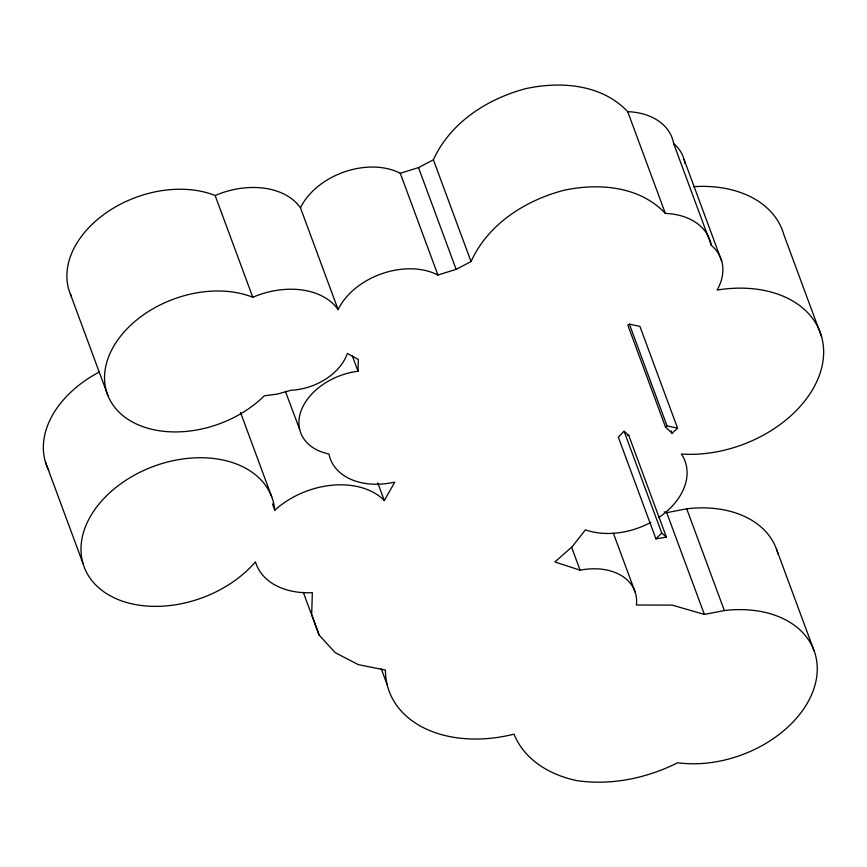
<?xml version="1.0" encoding="UTF-8"?>
<svg xmlns="http://www.w3.org/2000/svg" width="867" height="867" viewBox="0 0 867 867"><rect width="100%" height="100%" fill="white"/><g stroke="black" fill="none" stroke-linecap="round" stroke-linejoin="round"><path stroke-width="1.3" d="M664.155 511.931L666.723 512.679L686.707 508.799L724.357 610.552A103.845 72.655 -20.3 0 1 814.449 687A103.845 72.655 -20.3 0 1 677.723 762.743C646.609 778.241 611.766 785.589 577.14 780.679C550.426 775.163 524.708 760.392 514.001 734.165A120.881 84.576 -20.3 0 1 385.425 670.072L358.277 664.631L335.193 652.645L319.11 635.056L311.676 614.432L312.358 592.681A72.73 50.882 -20.3 0 1 255.451 561.881A100.128 70.054 -20.3 0 1 100.073 588.91A100.128 70.054 -20.3 0 1 144.616 470.055A100.128 70.054 -20.3 0 1 274.796 510.251A72.73 50.882 -20.3 0 1 384.309 500.573L394.767 482.085A64.18 44.9 -20.3 0 1 328.94 453.983A56.897 39.806 -20.3 0 1 300.936 411.294A56.897 39.806 -20.3 0 1 358.028 371.26L358.353 359.48L347.364 353.422A51.153 35.785 -20.3 0 1 291.009 390.28L277.57 394.03L264.294 395.818A94.947 66.423 -20.3 0 1 136.26 423.93A94.947 66.423 -20.3 0 1 125.357 330.609A94.947 66.423 -20.3 0 1 252.785 297.262A71.918 50.319 -20.3 0 1 338.119 309.606A63.8 44.64 -20.3 0 1 437.922 275.034L456.15 269.355L471.041 261.563C487.958 224.228 524.936 200.613 563.528 190.372C598.523 182.807 639.478 185.939 665.347 213.401A66.607 46.601 -20.3 0 1 711.308 245.339A62.424 43.675 -20.3 0 1 717.117 290.055A111.951 78.333 -20.3 0 1 822.133 365.776A111.951 78.333 -20.3 0 1 681.386 454.048A66.412 46.46 -20.3 0 1 658.833 517.512M71.365 296.33A94.947 66.423 -20.3 0 1 105.958 212.979A94.947 66.423 -20.3 0 1 215.146 195.508A71.918 50.319 -20.3 0 1 300.481 207.852A63.8 44.64 -20.3 0 1 400.272 173.281L418.501 167.602L433.402 159.81C450.309 122.464 487.297 98.86 525.879 88.618C560.884 81.054 601.839 84.186 627.708 111.648A66.607 46.601 -20.3 0 1 673.67 143.586A62.424 43.675 -20.3 0 1 684.919 163.462M624.067 431.213L618.301 437.12L655.94 538.884L666.387 537.128L628.748 435.364L624.067 431.213L661.705 532.967L666.387 537.128M655.94 538.884L661.705 532.967M672.066 433.316L677.55 428.114L639.9 326.36L629.388 324.139L627.816 325.158L665.455 426.911L672.066 433.316L671.177 430.888M677.55 428.114L667.026 425.903L665.455 426.911M650.835 522.367A66.412 46.46 -20.3 0 1 585.431 529.845L572.133 546.752L554.88 561.957L580.099 570.172A56.984 39.871 -20.3 0 1 636.421 605.003L672.272 605.133L704.372 614.432L724.357 610.552M627.686 435.494L628.748 435.364M299.689 429.479L285.406 391.375M821.58 336.689L783.941 234.935A111.951 78.333 -20.3 0 0 693.524 186.676M684.117 159.582L721.756 261.346M673.67 143.586L711.308 245.339M627.708 111.648L665.347 213.401M776.442 549.017L814.091 650.77M629.388 324.139L667.026 425.903M666.723 512.679L704.372 614.432M613.37 533.227L635.218 592.269M433.402 159.81L471.041 261.563M571.581 547.153L580.099 570.172M418.501 167.602L456.15 269.355M400.272 173.281L437.922 275.034M300.481 207.852L338.119 309.606M352.197 355.513L358.028 371.26M377.795 482.984L384.309 500.573M215.146 195.508L252.785 297.262M381.22 668.695L387.191 684.822M240.506 412.421L271.718 496.802M272.476 503.965L274.796 510.251M303.309 592.345L319.11 635.056M70.346 293.978L107.985 395.742M45.398 461.862L83.037 563.615M686.707 508.799A103.845 72.655 -20.3 0 1 777.981 553.959M48.801 470.402A100.128 70.054 -20.3 0 1 99.391 371.986"/></g></svg>
